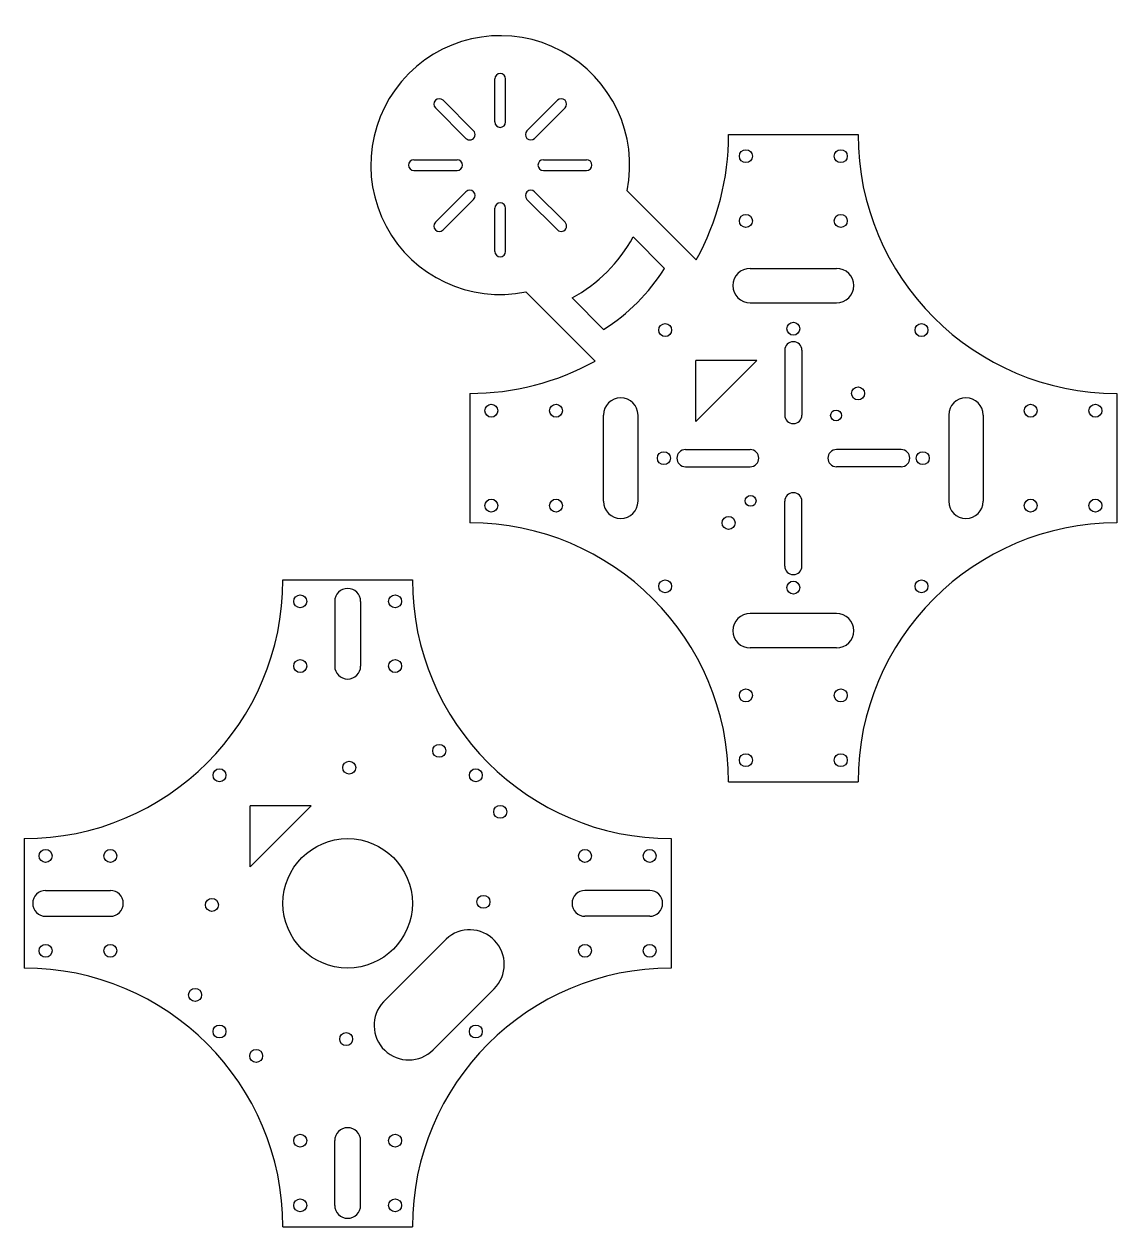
# Model space of a CAD drawing. Header units: millimetres. Extents: x 22 to 275, y 17 to 296.
import ezdxf

# ---------------------------------------------------------------- set-up
doc = ezdxf.new("R2010")
doc.units = ezdxf.units.MM

# ---------------------------------------------------------------- blocks, each defined once
blk = doc.blocks.new('中机架板_3mm')
at = {"color": 7, "linetype": 'Continuous', "lineweight": 25}
for p, q in [((-69.18, 77.93), (-69.18, 87.93)), ((-66.68, 77.93), (-66.68, 87.93)), ((-82.95, 81.19), (-75.88, 74.12)), ((-81.19, 82.95), (-74.12, 75.88)), ((-61.74, 75.88), (-54.67, 82.95)), ((-59.97, 74.12), (-52.9, 81.19)), ((-15, 75), (15, 75)), ((-87.93, 69.18), (-77.93, 69.18)), ((-57.93, 69.18), (-47.93, 69.18)), ((-87.93, 66.68), (-77.93, 66.68)), ((-57.93, 66.68), (-47.93, 66.68)), ((-82.95, 54.67), (-75.88, 61.74)), ((-59.97, 61.74), (-52.9, 54.67)), ((-38.53, 61.98), (-22.5, 45.95)), ((-81.19, 52.9), (-74.12, 59.97)), ((-61.74, 59.97), (-54.67, 52.9)), ((-69.18, 47.93), (-69.18, 57.93)), ((-66.68, 47.93), (-66.68, 57.93)), ((-29.83, 43.98), (-37.14, 51.28)), ((-10, 44), (10, 44)), ((-61.98, 38.53), (-45.95, 22.5)), ((-51.28, 37.14), (-43.98, 29.83)), ((-10, 36), (10, 36)), ((-8.49, 22.63), (-22.63, 8.49)), ((-22.63, 8.49), (-22.63, 22.63)), ((-8.49, 22.63), (-22.63, 22.63)), ((-2, 25), (-2, 10)), ((2, 25), (2, 10)), ((-75, 15), (-75, -15)), ((75, 15), (75, -15)), ((-44, -10), (-44, 10)), ((-36, -10), (-36, 10)), ((36, 10), (36, -10)), ((44, 10), (44, -10)), ((-25, 2), (-10, 2)), ((25, 2), (10, 2)), ((-25, -2), (-10, -2)), ((25, -2), (10, -2)), ((-2, -25), (-2, -10)), ((2, -25), (2, -10)), ((10, -36), (-10, -36)), ((10, -44), (-10, -44)), ((-15, -75), (15, -75))]:
    blk.add_line(p, q, dxfattribs=at)
for centre, radius in [((-11, 70), 1.5), ((11, 70), 1.5), ((-11, 55), 1.5), ((11, 55), 1.5), ((-29.7, 29.7), 1.5), ((0, 30), 1.5), ((29.7, 29.7), 1.5), ((15, 15), 1.5), ((-70, 11), 1.5), ((-55, 11), 1.5), ((55, 11), 1.5), ((70, 11), 1.5), ((9.9, 9.9), 1.25), ((-30, 0), 1.5), ((30, 0), 1.5), ((-70, -11), 1.5), ((-55, -11), 1.5), ((-9.9, -9.9), 1.25), ((55, -11), 1.5), ((70, -11), 1.5), ((-15, -15), 1.5), ((-29.7, -29.7), 1.5), ((0, -30), 1.5), ((29.7, -29.7), 1.5), ((-11, -55), 1.5), ((11, -55), 1.5), ((-11, -70), 1.5), ((11, -70), 1.5)]:
    blk.add_circle(centre, radius, dxfattribs=at)
for centre, radius, start, end in [((-67.93, 67.93), 30, 348.5573, 281.4427), ((-67.93, 87.93), 1.25, 0, 180), ((-82.07, 82.07), 1.25, 45, 225), ((-53.79, 82.07), 1.25, 315, 135), ((-75, 75), 1.25, 225, 45), ((-67.93, 77.93), 1.25, 180, 0), ((-60.86, 75), 1.25, 135, 315), ((-75, 75), 60, 331.0446, 0), ((75, 75), 60, 180, 270), ((-87.93, 67.93), 1.25, 90, 270), ((-77.93, 67.93), 1.25, 270, 90), ((-57.93, 67.93), 1.25, 90, 270), ((-47.93, 67.93), 1.25, 270, 90), ((-75, 60.86), 1.25, 315, 135), ((-60.86, 60.86), 1.25, 45, 225), ((-67.93, 57.93), 1.25, 0, 180), ((-82.07, 53.79), 1.25, 135, 315), ((-53.79, 53.79), 1.25, 225, 45), ((-67.93, 67.93), 35, 298.3985, 331.6015), ((-67.93, 47.93), 1.25, 180, 0), ((-67.93, 67.93), 45, 302.1604, 327.8396), ((-10, 40), 4, 90, 270), ((10, 40), 4, 270, 90), ((0, 25), 2, 0, 180), ((-75, 75), 60, 270, 298.9554), ((-40, 10), 4, 0, 180), ((40, 10), 4, 0, 180), ((0, 10), 2, 180, 0), ((-25, 0), 2, 90, 270), ((-10, 0), 2, 270, 90), ((10, 0), 2, 90, 270), ((25, 0), 2, 270, 90), ((0, -10), 2, 0, 180), ((-40, -10), 4, 180, 0), ((40, -10), 4, 180, 0), ((-75, -75), 60, 0, 90), ((75, -75), 60, 90, 180), ((0, -25), 2, 180, 0), ((-10, -40), 4, 90, 270), ((10, -40), 4, 270, 90)]:
    blk.add_arc(centre, radius, start, end, dxfattribs=at)

msp = doc.modelspace()

# ---------------------------------------------------------------- linework, layer by layer
at = {"color": 7, "linetype": 'Continuous', "lineweight": 25}
for p, q in [((81.85, 167.31), (111.85, 167.31)), ((93.85, 162.31), (93.85, 147.31)), ((99.85, 162.31), (99.85, 147.31)), ((88.37, 114.93), (74.22, 100.79)), ((74.22, 100.79), (74.22, 114.93)), ((88.37, 114.93), (74.22, 114.93)), ((21.85, 107.31), (21.85, 77.31)), ((171.85, 107.31), (171.85, 77.31)), ((26.85, 95.31), (41.85, 95.31)), ((166.85, 95.31), (151.85, 95.31)), ((26.85, 89.31), (41.85, 89.31)), ((166.85, 89.31), (151.85, 89.31)), ((119.68, 84.02), (105.14, 69.48)), ((116.65, 58.36), (130.8, 72.5)), ((93.85, 22.31), (93.85, 37.31)), ((99.85, 22.31), (99.85, 37.31)), ((81.85, 17.31), (111.85, 17.31))]:
    msp.add_line(p, q, dxfattribs=at)
for centre, radius in [((85.85, 162.31), 1.5), ((107.85, 162.31), 1.5), ((85.85, 147.31), 1.5), ((107.85, 147.31), 1.5), ((118.07, 127.66), 1.5), ((67.15, 122), 1.5), ((97.21, 123.77), 1.5), ((126.55, 122), 1.5), ((132.21, 113.52), 1.5), ((96.85, 92.31), 15), ((26.85, 103.31), 1.5), ((41.85, 103.31), 1.5), ((151.85, 103.31), 1.5), ((166.85, 103.31), 1.5), ((65.39, 91.95), 1.5), ((128.32, 92.66), 1.5), ((26.85, 81.31), 1.5), ((41.85, 81.31), 1.5), ((151.85, 81.31), 1.5), ((166.85, 81.31), 1.5), ((61.5, 71.09), 1.5), ((67.15, 62.61), 1.5), ((96.5, 60.84), 1.5), ((126.55, 62.61), 1.5), ((75.64, 56.95), 1.5), ((85.85, 37.31), 1.5), ((107.85, 37.31), 1.5), ((85.85, 22.31), 1.5), ((107.85, 22.31), 1.5)]:
    msp.add_circle(centre, radius, dxfattribs=at)
for centre, radius, start, end in [((21.85, 167.31), 60, 270, 0), ((171.85, 167.31), 60, 180, 270), ((96.85, 162.31), 3, 0, 180), ((96.85, 147.31), 3, 180, 0), ((26.85, 92.31), 3, 90, 270), ((41.85, 92.31), 3, 270, 90), ((151.85, 92.31), 3, 90, 270), ((166.85, 92.31), 3, 270, 90), ((125.14, 78.16), 8.01, 315, 132.9726), ((21.85, 17.31), 60, 0, 90), ((171.85, 17.31), 60, 90, 180), ((110.99, 64.02), 8.01, 137.0274, 315), ((96.85, 37.31), 3, 0, 180), ((96.85, 22.31), 3, 180, 0)]:
    msp.add_arc(centre, radius, start, end, dxfattribs=at)

# ---------------------------------------------------------------- block references
msp.add_blockref('中机架板_3mm', (200.14, 195.5))

doc.saveas('drawing.dxf')
